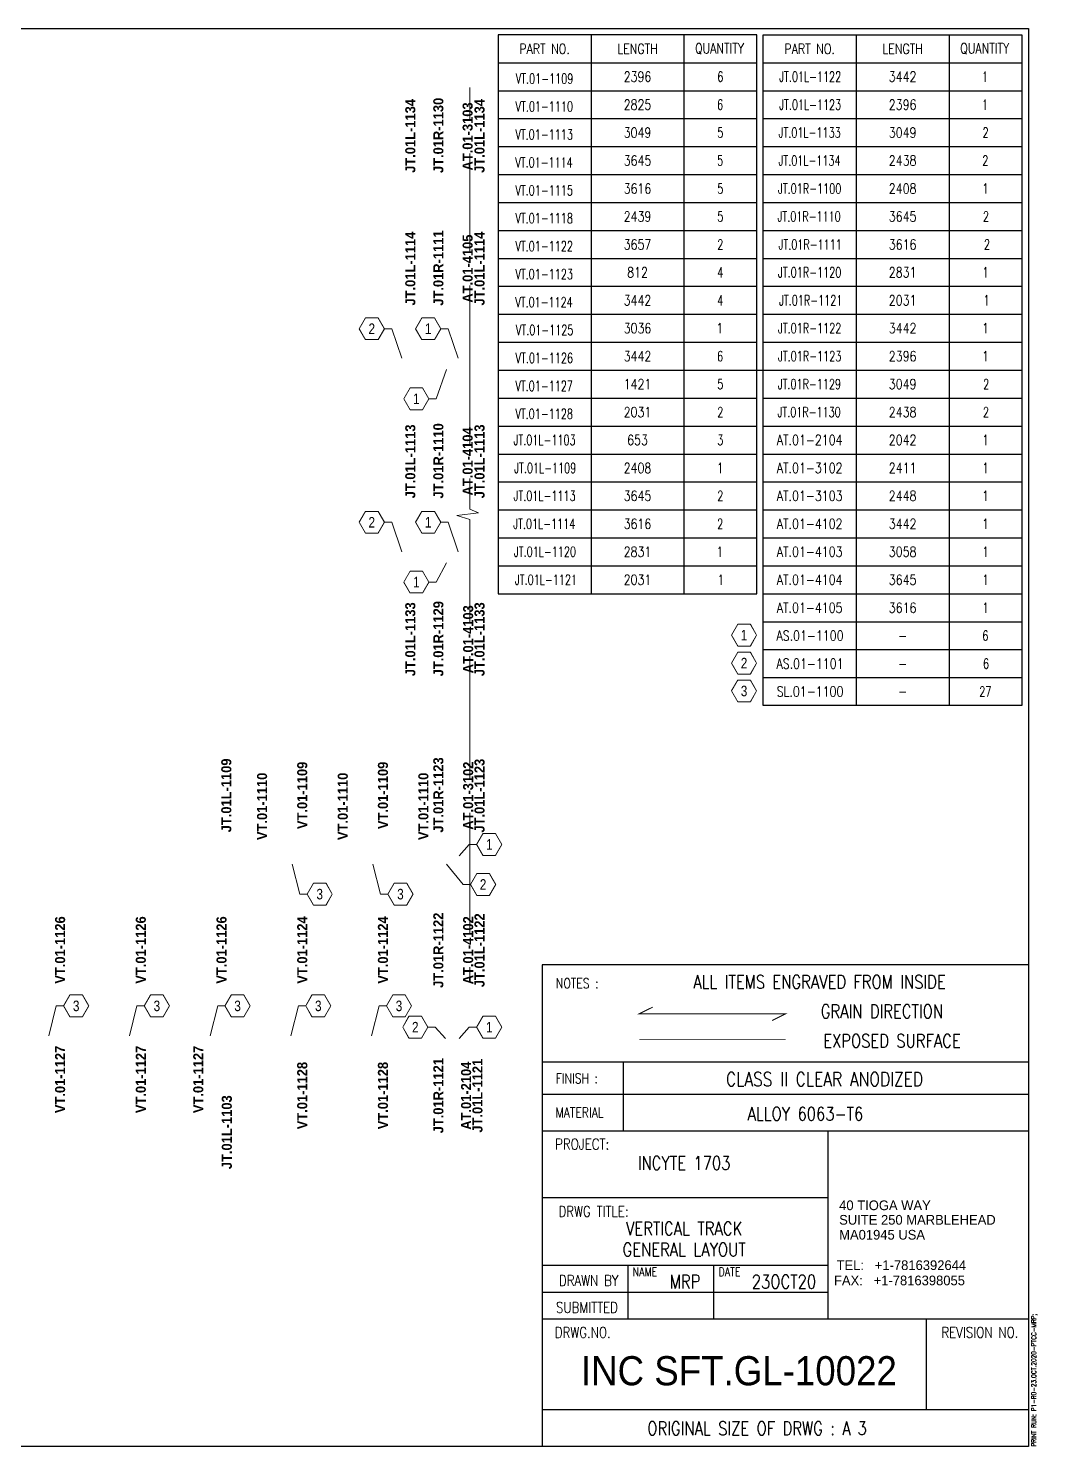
# Paper-space layout 'INC SFT.GL-10022' of a CAD drawing. Header units: inches. Extents: x 0.7 to 16.4, y -0.1 to 10.9.
# Drawn here: x 8.56 to 16.38, y -0.06 to 10.93 of the extents above; entities that cross this region are included whole.
import ezdxf
from ezdxf.enums import TextEntityAlignment as Align

# ---------------------------------------------------------------- set-up
doc = ezdxf.new("R2010")
doc.units = ezdxf.units.IN
doc.header["$MEASUREMENT"] = 0
doc.linetypes.add('NBK_CenterX2', pattern=[1.083333, 0.666667, -0.125, 0.166667, -0.125])
doc.linetypes.add('PHANTOM2', pattern=[1.25, 0.625, -0.125, 0.125, -0.125, 0.125, -0.125])
for name, color, linetype, lineweight in [('!Linetype_CenterX2', 224, 'NBK_CenterX2', 9), ('!Note', 50, 'Continuous', 30), ('!Tag', 144, 'Continuous', 9)]:
    doc.layers.add(name, color=color, linetype=linetype, lineweight=lineweight)
doc.layers.add('Title Block', color=3, linetype='Continuous')
doc.styles.add('DTL PROKYON T LIGHT', font='')
doc.styles.add('DWG', font='swiss.ttf')
doc.styles.add('Romans', font='romans.shx', dxfattribs={"width": 0.8})
doc.styles.add('RS8', font='romans.shx', dxfattribs={"width": 0.8})
doc.styles.get("Standard").update_dxf_attribs({"font": 'arial.ttf'})
doc.styles.get('DTL PROKYON T LIGHT').set_extended_font_data('DTL Prokyon T Light')

# ---------------------------------------------------------------- blocks, each defined once
blk = doc.blocks.new('address')
at = {"color": 7, "style": 'DTL PROKYON T LIGHT'}
for s, p in [('40 TIOGA WAY ', (33.92, -0.018)), ('SUITE 250 MARBLEHEAD', (33.92, -0.359)), ('MA01945 USA', (33.92, -0.71)), ('TEL:   +1-7816392644', (33.859, -1.426)), ('FAX:   +1-7816398055', (33.798, -1.785))]:
    blk.add_text(s, height=0.22807, dxfattribs=at).set_placement(p)
blk = doc.blocks.new('A$C1EC02458')
at = {"xscale": 5.697759963648, "yscale": 5.697759963648, "zscale": 5.697759963648}
blk.add_blockref('address', (-191.61, 14.7), dxfattribs=at)
blk = doc.blocks.new('TTB_DIE DRAWING_A4')
at = {"layer": 'Title Block', "color": 5, "linetype": 'Continuous'}
blk.add_line((204.9, 64.53), (204.9, 0), dxfattribs=at)
at = {"layer": 'Title Block', "color": 5}
blk.add_line((270, 64.53), (204.9, 64.53), dxfattribs=at)
at = {"layer": 'Title Block', "color": 4}
for p, q in [((270, 51.51), (204.9, 51.51)), ((204.9, 42.32), (270, 42.32)), ((243.16, 42.32), (243.16, 17.08)), ((243.16, 33.32), (204.9, 33.32)), ((204.9, 24.31), (243.16, 24.31)), ((270, 17.08), (204.9, 17.08)), ((256.3, 17.08), (256.3, 4.93)), ((270, 4.93), (204.9, 4.93))]:
    blk.add_line(p, q, dxfattribs=at)
at = {"layer": 'Title Block', "color": 64}
for p, q in [((215.75, 51.51), (215.75, 42.32)), ((270, 47.17), (204.9, 47.17)), ((216.4, 17.08), (216.4, 24.31)), ((227.9, 17.08), (227.9, 24.31)), ((204.9, 20.69), (243.16, 20.69))]:
    blk.add_line(p, q, dxfattribs=at)
at = {"layer": 'Title Block', "color": 5}
blk.add_lwpolyline([(270, 0), (0, 0), (0, 190), (270, 190)], close=True, dxfattribs=at)
at = {"layer": 'Title Block', "color": 3, "linetype": 'PHANTOM2', "ltscale": 0.3, "const_width": 0.125}
for points in [[(219.7, 58.88), (217.9, 57.98), (237.49, 57.98), (235.69, 57.08)], [(217.9, 54.56), (237.49, 54.56)]]:
    blk.add_lwpolyline(points, dxfattribs=at)
blk.add_blockref('A$C1EC02458', (243.01, 17.08))
at = {"layer": 'Title Block', "attachment_point": 6, "style": 'RS8'}
for s, insert, char_height in [('NOTES :', (212.43, 62.07), 1.329), ('ALL ITEMS ENGRAVED FROM INSIDE', (258.92, 62.26), 1.8084), ('GRAIN DIRECTION', (258.57, 58.31), 1.8084), ('EXPOSED SURFACE', (260.94, 54.36), 1.8084), ('FINISH :', (212.37, 49.33), 1.329), ('MATERIAL', (213.13, 44.77), 1.329), ('PROJECT:', (213.88, 40.52), 1.447), ('DRWG TITLE:', (216.47, 31.51), 1.4467), ('DRAWN BY', (215.14, 22.25), 1.447), ('NAME', (220.31, 23.42), 1.157), ('DATE', (231.45, 23.42), 1.157), ('SUBMITTED', (215.04, 18.64), 1.447), ('\\PDRWG.NO.', (214.09, 16.5), 1.447), ('\\PREVISION NO.', (268.67, 16.5), 1.4467), ('ORIGINAL SIZE OF DRWG : A', (246.2, 2.45), 1.8084)]:
    blk.add_mtext(s, dxfattribs=dict(at, insert=insert, char_height=char_height))
blk = doc.blocks.new('tblk-attrib')
at = {"layer": 'Title Block'}
for tag, height, style, width, p in [('XXXXX', 1.81, 'RS8', 0.8, (-29.85, 49.23)), ('XXXXX', 1.81, 'RS8', 0.8, (-29.85, 44.6)), ('XXXXX', 1.81, 'RS8', 0.8, (-46.09, 38.42)), ('XXXXX', 1.81, 'RS8', 0.8, (-46.09, 35.57)), ('XXXXX', 1.81, 'RS8', 0.8, (-46.09, 29.23)), ('XXXXX', 1.81, 'RS8', 0.8, (-46.09, 26.34)), ('XXXXX', 1.81, 'RS8', 0.8, (-45.52, 20.98)), ('XXXXX', 1.81, 'RS8', 0.8, (-33.19, 20.98)), ('XXXXX', 1.81, 'RS8', 0.8, (-45.52, 16.47)), ('XXXXX', 1.81, 'RS8', 0.8, (-33.19, 16.47)), ('XXXXX', 1.81, 'RS8', 0.8, (-45.52, 12.23)), ('XXXXX', 1.81, 'RS8', 0.8, (-33.19, 12.23)), ('XXX-XXX', 3.91, 'DWG', 0.9, (-13.43, 10.16)), ('X', 1.81, 'RS8', 0.8, (-22.26, 2.47)), ('X', 1.81, 'RS8', 0.8, (-13.1, 2.53))]:
    blk.add_attdef(tag, text='', height=height, dxfattribs=dict(at, style=style, width=width)).set_placement(p, align=Align.MIDDLE)
blk = doc.blocks.new('NUMBER-ACCESSORIES WITH-OUT LENGTH1')
at = {"color": 144, "linetype": 'Continuous', "lineweight": 9}
for points in [[(-2.64, 0), (-1.32, 2.29), (1.32, 2.29), (2.64, 0), (1.32, -2.29), (-1.32, -2.29)], [(-2.52, 0), (-1.26, 2.18), (1.26, 2.18), (2.52, 0), (1.26, -2.18), (-1.26, -2.18)]]:
    blk.add_lwpolyline(points, close=True, dxfattribs=at)
at = {"linetype": 'Continuous', "width": 0.8}
blk.add_attdef('NUMBER', text='', height=2.21, dxfattribs=at).set_placement((-144.46, 27.7), align=Align.MIDDLE_CENTER)
blk.add_wipeout([(-1.26, 2.18), (1.26, 2.18), (2.52, 0), (1.26, -2.18), (-1.26, -2.18), (-2.52, 0)])
blk = doc.blocks.new('*U770')
at = {"color": 144, "linetype": 'Continuous', "lineweight": 9}
for points in [[(-2.64, 0), (-1.32, 2.29), (1.32, 2.29), (2.64, 0), (1.32, -2.29), (-1.32, -2.29)], [(-2.52, 0), (-1.26, 2.18), (1.26, 2.18), (2.52, 0), (1.26, -2.18), (-1.26, -2.18)]]:
    blk.add_lwpolyline(points, close=True, dxfattribs=at)
at = {"linetype": 'Continuous', "width": 0.8}
blk.add_attdef('NUMBER', text='', height=2.21, dxfattribs=at).set_placement((0, 0), align=Align.MIDDLE_CENTER)
blk.add_wipeout([(-1.26, 2.18), (1.26, 2.18), (2.52, 0), (1.26, -2.18), (-1.26, -2.18), (-2.52, 0)])
blk = doc.blocks.new('*U1078')
at = {"color": 144, "linetype": 'Continuous', "lineweight": 9}
for points in [[(-2.64, 0), (-1.32, 2.29), (1.32, 2.29), (2.64, 0), (1.32, -2.29), (-1.32, -2.29)], [(-2.52, 0), (-1.26, 2.18), (1.26, 2.18), (2.52, 0), (1.26, -2.18), (-1.26, -2.18)]]:
    blk.add_lwpolyline(points, close=True, dxfattribs=at)
at = {"linetype": 'Continuous', "width": 0.8}
blk.add_attdef('NUMBER', text='', height=2.21, dxfattribs=at).set_placement((0, 0), align=Align.MIDDLE_CENTER)
blk.add_wipeout([(-1.26, 2.18), (1.26, 2.18), (2.52, 0), (1.26, -2.18), (-1.26, -2.18), (-2.52, 0)])
blk = doc.blocks.new('*U1076')
at = {"color": 144, "linetype": 'Continuous', "lineweight": 9}
for points in [[(-2.64, 0), (-1.32, 2.29), (1.32, 2.29), (2.64, 0), (1.32, -2.29), (-1.32, -2.29)], [(-2.52, 0), (-1.26, 2.18), (1.26, 2.18), (2.52, 0), (1.26, -2.18), (-1.26, -2.18)]]:
    blk.add_lwpolyline(points, close=True, dxfattribs=at)
at = {"linetype": 'Continuous', "width": 0.8}
blk.add_attdef('NUMBER', text='', height=2.21, dxfattribs=at).set_placement((0, 0), align=Align.MIDDLE_CENTER)
blk.add_wipeout([(-1.26, 2.18), (1.26, 2.18), (2.52, 0), (1.26, -2.18), (-1.26, -2.18), (-2.52, 0)])
blk = doc.blocks.new('*U1077')
at = {"color": 144, "linetype": 'Continuous', "lineweight": 9}
for points in [[(-2.64, 0), (-1.32, 2.29), (1.32, 2.29), (2.64, 0), (1.32, -2.29), (-1.32, -2.29)], [(-2.52, 0), (-1.26, 2.18), (1.26, 2.18), (2.52, 0), (1.26, -2.18), (-1.26, -2.18)]]:
    blk.add_lwpolyline(points, close=True, dxfattribs=at)
at = {"linetype": 'Continuous', "width": 0.8}
blk.add_attdef('NUMBER', text='', height=2.21, dxfattribs=at).set_placement((0, 0), align=Align.MIDDLE_CENTER)
blk.add_wipeout([(-1.26, 2.18), (1.26, 2.18), (2.52, 0), (1.26, -2.18), (-1.26, -2.18), (-2.52, 0)])
blk = doc.blocks.new('*U1084')
at = {"color": 144, "linetype": 'Continuous', "lineweight": 9}
for points in [[(-2.64, 0), (-1.32, 2.29), (1.32, 2.29), (2.64, 0), (1.32, -2.29), (-1.32, -2.29)], [(-2.52, 0), (-1.26, 2.18), (1.26, 2.18), (2.52, 0), (1.26, -2.18), (-1.26, -2.18)]]:
    blk.add_lwpolyline(points, close=True, dxfattribs=at)
at = {"linetype": 'Continuous', "width": 0.8}
blk.add_attdef('NUMBER', text='', height=2.21, dxfattribs=at).set_placement((0, 0), align=Align.MIDDLE_CENTER)
blk.add_wipeout([(-1.26, 2.18), (1.26, 2.18), (2.52, 0), (1.26, -2.18), (-1.26, -2.18), (-2.52, 0)])
blk = doc.blocks.new('*U1085')
at = {"color": 144, "linetype": 'Continuous', "lineweight": 9}
for points in [[(-2.64, 0), (-1.32, 2.29), (1.32, 2.29), (2.64, 0), (1.32, -2.29), (-1.32, -2.29)], [(-2.52, 0), (-1.26, 2.18), (1.26, 2.18), (2.52, 0), (1.26, -2.18), (-1.26, -2.18)]]:
    blk.add_lwpolyline(points, close=True, dxfattribs=at)
at = {"linetype": 'Continuous', "width": 0.8}
blk.add_attdef('NUMBER', text='', height=2.21, dxfattribs=at).set_placement((0, 0), align=Align.MIDDLE_CENTER)
blk.add_wipeout([(-1.26, 2.18), (1.26, 2.18), (2.52, 0), (1.26, -2.18), (-1.26, -2.18), (-2.52, 0)])

psp = doc.layouts.new('INC SFT.GL-10022')

# ---------------------------------------------------------------- linework, layer by layer
at = {"layer": '!Linetype_CenterX2', "ltscale": 10}
psp.add_lwpolyline([(11.98, 10.475), (11.98, 7.21), (12.047, 7.181), (11.879, 7.16), (11.98, 7.13), (11.98, 3.582)], dxfattribs=at)
at = {"color": 1}
for p, q in [((12.919, 10.884), (12.919, 6.554)), ((14.972, 10.884), (14.972, 5.688))]:
    psp.add_line(p, q, dxfattribs=at)
at = {"color": 8}
for p, q in [((12.199, 10.451), (14.202, 10.451)), ((14.252, 10.451), (16.256, 10.451)), ((12.199, 10.235), (14.202, 10.235)), ((14.252, 10.235), (16.256, 10.235)), ((12.199, 10.018), (14.202, 10.018)), ((14.252, 10.018), (16.256, 10.018)), ((12.199, 9.802), (14.202, 9.802)), ((14.252, 9.802), (16.256, 9.802)), ((12.199, 9.585), (14.202, 9.585)), ((14.252, 9.585), (16.256, 9.585)), ((12.199, 9.369), (14.202, 9.369)), ((14.252, 9.369), (16.256, 9.369)), ((12.199, 9.152), (14.202, 9.152)), ((14.252, 9.152), (16.256, 9.152)), ((12.199, 8.936), (14.202, 8.936)), ((14.252, 8.936), (16.256, 8.936)), ((12.199, 8.719), (14.202, 8.719)), ((14.252, 8.719), (16.256, 8.719)), ((12.199, 8.503), (14.202, 8.503)), ((14.252, 8.503), (16.256, 8.503)), ((12.199, 8.286), (14.252, 8.286)), ((14.252, 8.286), (16.256, 8.286)), ((12.199, 8.069), (14.202, 8.069)), ((14.252, 8.069), (16.256, 8.069)), ((12.199, 7.853), (14.202, 7.853)), ((14.252, 7.853), (16.256, 7.853)), ((12.199, 7.636), (14.202, 7.636)), ((14.252, 7.636), (16.256, 7.636)), ((12.199, 7.42), (14.202, 7.42)), ((14.252, 7.42), (16.256, 7.42)), ((12.199, 7.203), (14.202, 7.203)), ((14.252, 7.203), (16.256, 7.203)), ((12.199, 6.987), (14.202, 6.987)), ((14.252, 6.987), (16.256, 6.987)), ((12.199, 6.77), (14.202, 6.77)), ((14.252, 6.77), (16.256, 6.77)), ((14.252, 6.554), (16.256, 6.554)), ((14.252, 6.121), (16.256, 6.121)), ((14.252, 5.904), (16.256, 5.904))]:
    psp.add_line(p, q, dxfattribs=at)
at = {"color": 1}
for points in [[(14.202, 10.884), (12.199, 10.884), (12.199, 6.554), (14.202, 6.554)], [(14.252, 10.884), (16.256, 10.884), (16.256, 5.688), (14.252, 5.688)]]:
    psp.add_lwpolyline(points, close=True, dxfattribs=at)
for points in [[(12.199, 10.668), (14.202, 10.668)], [(14.252, 10.668), (16.256, 10.668)]]:
    psp.add_lwpolyline(points, dxfattribs=at)

# ---------------------------------------------------------------- block references
at = {"layer": 'Title Block'}
ref = psp.add_blockref('tblk-attrib', (16.306, -0.055), dxfattribs=dict(at, xscale=0.057840416421, yscale=0.057840416421, zscale=0.057840416421))
ref.add_attrib('XXX-XXX', 'INC SFT.GL-10022', dxfattribs={"height": 0.22593, "style": 'DWG', "width": 0.9}).set_placement((14.064, 0.533), align=Align.MIDDLE)
ref.add_attrib('XXXXX', 'INCYTE 1703', dxfattribs={"height": 0.1046, "style": 'RS8', "width": 0.8}).set_placement((13.64, 2.142), align=Align.MIDDLE)
ref.add_attrib('XXXXX', 'VERTICAL TRACK', dxfattribs={"height": 0.1046, "style": 'RS8', "width": 0.8}).set_placement((13.64, 1.635), align=Align.MIDDLE)
ref.add_attrib('XXXXX', 'GENERAL LAYOUT', dxfattribs={"height": 0.1046, "style": 'RS8', "width": 0.8}).set_placement((13.64, 1.472), align=Align.MIDDLE)
ref.add_attrib('XXXXX', 'ALLOY 6063-T6', dxfattribs={"height": 0.1046, "style": 'RS8', "width": 0.8}).set_placement((14.579, 2.524), align=Align.MIDDLE)
ref.add_attrib('XXXXX', 'CLASS II CLEAR ANODIZED', dxfattribs={"height": 0.10938, "style": 'RS8', "width": 0.8}).set_placement((14.727, 2.793), align=Align.MIDDLE)
ref.add_attrib('XXXXX', 'MRP', dxfattribs={"height": 0.1046, "style": 'RS8', "width": 0.8}).set_placement((13.647, 1.223), align=Align.MIDDLE)
ref.add_attrib('XXXXX', '23OCT20', dxfattribs={"height": 0.1046, "style": 'RS8', "width": 0.8}).set_placement((14.413, 1.223), align=Align.MIDDLE)
ref.add_attrib('X', '3', dxfattribs={"height": 0.105, "style": 'RS8', "width": 0.8}).set_placement((15.018, 0.088), align=Align.MIDDLE)

# ---------------------------------------------------------------- texts
at = {"layer": '!Note', "color": 7, "linetype": 'Continuous', "style": 'Romans'}
for s, height, width, p in [('VT.01-1109', 0.0781, 0.7, (12.559, 10.545)), ('2396', 0.0781, 0.8, (13.279, 10.56)), ('6', 0.0781, 0.7, (13.92, 10.56)), ('JT.01L-1122', 0.07812, 0.7, (14.616, 10.56)), ('3442', 0.0781, 0.8, (15.332, 10.56)), ('1', 0.0781, 0.7, (15.97, 10.56)), ('VT.01-1110', 0.0781, 0.7, (12.557, 10.329)), ('2825', 0.0781, 0.8, (13.279, 10.343)), ('6', 0.0781, 0.7, (13.919, 10.343)), ('JT.01L-1123', 0.07812, 0.7, (14.616, 10.343)), ('2396', 0.0781, 0.8, (15.332, 10.343)), ('1', 0.0781, 0.7, (15.97, 10.343)), ('VT.01-1113', 0.0781, 0.7, (12.556, 10.112)), ('3049', 0.0781, 0.8, (13.279, 10.127)), ('5', 0.0781, 0.7, (13.92, 10.127)), ('JT.01L-1133', 0.07812, 0.7, (14.612, 10.127)), ('3049', 0.0781, 0.8, (15.332, 10.127)), ('2', 0.0781, 0.7, (15.974, 10.127)), ('VT.01-1114', 0.0781, 0.7, (12.555, 9.896)), ('3645', 0.0781, 0.8, (13.279, 9.91)), ('5', 0.0781, 0.7, (13.919, 9.91)), ('JT.01L-1134', 0.07812, 0.7, (14.611, 9.91)), ('2438', 0.0781, 0.8, (15.332, 9.91)), ('2', 0.0781, 0.7, (15.973, 9.91)), ('VT.01-1115', 0.0781, 0.7, (12.556, 9.679)), ('3616', 0.0781, 0.8, (13.279, 9.693)), ('5', 0.0781, 0.7, (13.92, 9.693)), ('JT.01R-1100', 0.07812, 0.7, (14.612, 9.693)), ('2408', 0.0781, 0.8, (15.332, 9.693)), ('1', 0.0781, 0.7, (15.974, 9.693)), ('VT.01-1118', 0.0781, 0.7, (12.556, 9.463)), ('2439', 0.0781, 0.8, (13.279, 9.477)), ('5', 0.0781, 0.7, (13.92, 9.477)), ('JT.01R-1110', 0.07812, 0.7, (14.608, 9.477)), ('3645', 0.0781, 0.8, (15.332, 9.477)), ('2', 0.0781, 0.7, (15.978, 9.477)), ('VT.01-1122', 0.0781, 0.7, (12.556, 9.246)), ('3657', 0.0781, 0.8, (13.279, 9.26)), ('2', 0.0781, 0.7, (13.92, 9.26)), ('JT.01R-1111', 0.07812, 0.7, (14.616, 9.26)), ('3616', 0.0781, 0.8, (15.332, 9.26)), ('2', 0.0781, 0.7, (15.986, 9.26)), ('VT.01-1123', 0.0781, 0.7, (12.556, 9.03)), ('812', 0.0781, 0.8, (13.279, 9.044)), ('4', 0.0781, 0.7, (13.92, 9.044)), ('JT.01R-1120', 0.07812, 0.7, (14.612, 9.044)), ('2831', 0.0781, 0.8, (15.332, 9.044)), ('1', 0.0781, 0.7, (15.974, 9.044)), ('VT.01-1124', 0.0781, 0.7, (12.555, 8.813)), ('3442', 0.0781, 0.8, (13.279, 8.827)), ('4', 0.0781, 0.7, (13.919, 8.827)), ('JT.01R-1121', 0.07812, 0.7, (14.62, 8.827)), ('2031', 0.0781, 0.8, (15.332, 8.827)), ('1', 0.0781, 0.7, (15.982, 8.827)), ('VT.01-1125', 0.0781, 0.7, (12.56, 8.597)), ('3036', 0.0781, 0.8, (13.279, 8.611)), ('1', 0.0781, 0.7, (13.916, 8.611)), ('JT.01R-1122', 0.07812, 0.7, (14.612, 8.611)), ('3442', 0.0781, 0.8, (15.332, 8.611)), ('1', 0.0781, 0.7, (15.974, 8.611)), ('VT.01-1126', 0.0781, 0.7, (12.557, 8.38)), ('3442', 0.0781, 0.8, (13.279, 8.394)), ('6', 0.0781, 0.7, (13.919, 8.394)), ('JT.01R-1123', 0.07812, 0.7, (14.612, 8.394)), ('2396', 0.0781, 0.8, (15.332, 8.394)), ('1', 0.0781, 0.7, (15.974, 8.394)), ('VT.01-1127', 0.0781, 0.7, (12.556, 8.163)), ('1421', 0.0781, 0.8, (13.279, 8.178)), ('5', 0.0781, 0.7, (13.92, 8.178)), ('JT.01R-1129', 0.07812, 0.7, (14.61, 8.178)), ('3049', 0.0781, 0.8, (15.332, 8.178)), ('2', 0.0781, 0.7, (15.979, 8.178)), ('VT.01-1128', 0.0781, 0.7, (12.556, 7.947)), ('2031', 0.0781, 0.8, (13.279, 7.961)), ('2', 0.0781, 0.7, (13.92, 7.961)), ('JT.01R-1130', 0.07812, 0.7, (14.608, 7.961)), ('2438', 0.0781, 0.8, (15.332, 7.961)), ('2', 0.0781, 0.7, (15.978, 7.961)), ('JT.01L-1103', 0.07812, 0.7, (12.559, 7.745)), ('653', 0.0781, 0.8, (13.279, 7.745)), ('3', 0.0781, 0.7, (13.92, 7.745)), ('AT.01-2104', 0.0781, 0.8, (14.612, 7.745)), ('2042', 0.0781, 0.8, (15.332, 7.745)), ('1', 0.0781, 0.7, (15.974, 7.745)), ('JT.01L-1109', 0.07812, 0.7, (12.564, 7.528)), ('2408', 0.0781, 0.8, (13.279, 7.528)), ('1', 0.0781, 0.7, (13.918, 7.528)), ('AT.01-3102', 0.0781, 0.8, (14.612, 7.528)), ('2411', 0.0781, 0.8, (15.332, 7.528)), ('1', 0.0781, 0.7, (15.974, 7.528)), ('JT.01L-1113', 0.07812, 0.7, (12.559, 7.312)), ('3645', 0.0781, 0.8, (13.279, 7.312)), ('2', 0.0781, 0.7, (13.92, 7.312)), ('AT.01-3103', 0.0781, 0.8, (14.612, 7.312)), ('2448', 0.0781, 0.8, (15.332, 7.312)), ('1', 0.0781, 0.7, (15.974, 7.312)), ('JT.01L-1114', 0.07812, 0.7, (12.557, 7.095)), ('3616', 0.0781, 0.8, (13.279, 7.095)), ('2', 0.0781, 0.7, (13.919, 7.095)), ('AT.01-4102', 0.0781, 0.8, (14.612, 7.095)), ('3442', 0.0781, 0.8, (15.332, 7.095)), ('1', 0.0781, 0.7, (15.974, 7.095)), ('JT.01L-1120', 0.07812, 0.7, (12.562, 6.879)), ('2831', 0.0781, 0.8, (13.279, 6.879)), ('1', 0.0781, 0.7, (13.916, 6.879)), ('AT.01-4103', 0.0781, 0.8, (14.612, 6.879)), ('3058', 0.0781, 0.8, (15.332, 6.879)), ('1', 0.0781, 0.7, (15.974, 6.879)), ('JT.01L-1121', 0.07812, 0.7, (12.57, 6.662)), ('2031', 0.0781, 0.8, (13.279, 6.662)), ('1', 0.0781, 0.7, (13.924, 6.662)), ('AT.01-4104', 0.0781, 0.8, (14.612, 6.662)), ('3645', 0.0781, 0.8, (15.332, 6.662)), ('1', 0.0781, 0.7, (15.974, 6.662)), ('AT.01-4105', 0.0781, 0.8, (14.612, 6.445)), ('3616', 0.0781, 0.8, (15.332, 6.445)), ('1', 0.0781, 0.7, (15.974, 6.445)), ('AS.01-1100', 0.0781, 0.8, (14.615, 6.229)), ('6', 0.0781, 0.7, (15.973, 6.229)), ('AS.01-1101', 0.0781, 0.8, (14.615, 6.012)), ('6', 0.0781, 0.7, (15.978, 6.012)), ('SL.01-1100', 0.0781, 0.8, (14.615, 5.796)), ('27', 0.0781, 0.7, (15.973, 5.796))]:
    psp.add_text(s, height=height, dxfattribs=dict(at, width=width)).set_placement(p, align=Align.MIDDLE_CENTER)
at = {"layer": '!Note', "color": 5, "char_height": 0.07812, "width": 0.2617, "attachment_point": 5, "rotation": 90, "style": 'Romans', "bg_fill": 3, "box_fill_scale": 1, "bg_fill_color": 0, "bg_fill_transparency": 0}
for s, insert in [('\\fArial Black|b0|i0|c0|p34;JT.01R-1111', (11.737, 9.077)), ('\\fArial Black|b0|i0|c0|p34;JT.01R-1110', (11.737, 7.583)), ('\\fArial Black|b0|i0|c0|p34;JT.01R-1129', (11.737, 6.205)), ('\\fArial Black|b0|i0|c0|p34;JT.01R-1122', (11.737, 3.791)), ('\\fArial Black|b0|i0|c0|p34;JT.01R-1121', (11.737, 2.664))]:
    psp.add_mtext(s, dxfattribs=dict(at, insert=insert))
at = {"layer": '!Note', "color": 1, "char_height": 0.07812, "width": 0.2617, "attachment_point": 5, "rotation": 90, "style": 'Romans', "bg_fill": 3, "box_fill_scale": 1, "bg_fill_color": 0, "bg_fill_transparency": 0}
for s, insert in [('\\fArial Black|b0|i0|c0|p34;VT.01-1109', (10.683, 4.991)), ('\\fArial Black|b0|i0|c0|p34;VT.01-1109', (11.308, 4.991)), ('\\fArial Black|b0|i0|c0|p34;VT.01-1110', (10.372, 4.906)), ('\\fArial Black|b0|i0|c0|p34;VT.01-1110', (10.997, 4.906)), ('\\fArial Black|b0|i0|c0|p34;VT.01-1110', (11.621, 4.906)), ('\\fArial Black|b0|i0|c0|p34;VT.01-1126', (8.808, 3.793)), ('\\fArial Black|b0|i0|c0|p34;VT.01-1126', (9.433, 3.793)), ('\\fArial Black|b0|i0|c0|p34;VT.01-1126', (10.058, 3.793)), ('\\fArial Black|b0|i0|c0|p34;VT.01-1124', (10.683, 3.793)), ('\\fArial Black|b0|i0|c0|p34;VT.01-1124', (11.308, 3.793)), ('\\fArial Black|b0|i0|c0|p34;VT.01-1127', (8.808, 2.79)), ('\\fArial Black|b0|i0|c0|p34;VT.01-1127', (9.433, 2.79)), ('\\fArial Black|b0|i0|c0|p34;VT.01-1127', (9.878, 2.79)), ('\\fArial Black|b0|i0|c0|p34;VT.01-1128', (10.683, 2.665)), ('\\fArial Black|b0|i0|c0|p34;VT.01-1128', (11.308, 2.665))]:
    psp.add_mtext(s, dxfattribs=dict(at, insert=insert))
at = {"layer": '!Note', "color": 2, "char_height": 0.07812, "width": 0.2617, "attachment_point": 5, "rotation": 90, "style": 'Romans', "bg_fill": 3, "box_fill_scale": 1, "bg_fill_color": 0, "bg_fill_transparency": 0}
for s, insert in [('\\fArial Black|b0|i0|c0|p34;JT.01L-1121', (12.04, 2.664)), ('\\fArial Black|b0|i0|c0|p34;JT.01L-1103', (10.099, 2.381))]:
    psp.add_mtext(s, dxfattribs=dict(at, insert=insert))
at = {"layer": '!Note', "insert": (16.353, -0.055), "char_height": 0.03675, "attachment_point": 4, "rotation": 90, "style": 'Romans'}
psp.add_mtext('PRINT RUN: P1-R0-23.OCT.2020-PTCC-MRP; ', dxfattribs=at)

# ---------------------------------------------------------------- next in the draw order: texts
at = {"layer": '!Note', "color": 5, "insert": (11.737, 4.994), "char_height": 0.07812, "width": 0.2617, "attachment_point": 5, "rotation": 90, "style": 'Romans', "bg_fill": 3, "box_fill_scale": 1, "bg_fill_color": 0, "bg_fill_transparency": 0}
psp.add_mtext('\\fArial Black|b0|i0|c0|p34;JT.01R-1123', dxfattribs=at)

# ---------------------------------------------------------------- next in the draw order: block references
at = {"xscale": 0.057839992223, "yscale": 0.057839992223, "zscale": 0.057839992223}
psp.add_blockref('TTB_DIE DRAWING_A4', (0.689, -0.055), dxfattribs=at)

# ---------------------------------------------------------------- next in the draw order: block references
at = {"layer": '!Tag'}
ref = psp.add_blockref('*U1084', (11.221, 8.607), dxfattribs=dict(at, xscale=0.036987950213, yscale=0.036987950213, zscale=0.036987950213, rotation=180))
ref.add_attrib('NUMBER', '2', dxfattribs={"layer": '0', "linetype": 'Continuous', "height": 0.0817, "width": 0.8}).set_placement((11.221, 8.607), align=Align.MIDDLE_CENTER)
ref = psp.add_blockref('*U1084', (11.658, 8.607), dxfattribs=dict(at, xscale=0.036987950213, yscale=0.036987950213, zscale=0.036987950213, rotation=180))
ref.add_attrib('NUMBER', '1', dxfattribs={"layer": '0', "linetype": 'Continuous', "height": 0.0817, "width": 0.8}).set_placement((11.658, 8.607), align=Align.MIDDLE_CENTER)
ref = psp.add_blockref('*U1085', (11.566, 8.064), dxfattribs=dict(at, xscale=0.036987950213, yscale=0.036987950213, zscale=0.036987950213, rotation=180))
ref.add_attrib('NUMBER', '1', dxfattribs={"layer": '0', "linetype": 'Continuous', "height": 0.0817, "width": 0.8}).set_placement((11.566, 8.064), align=Align.MIDDLE_CENTER)
ref = psp.add_blockref('*U1084', (11.221, 7.107), dxfattribs=dict(at, xscale=0.036987950213, yscale=0.036987950213, zscale=0.036987950213, rotation=180))
ref.add_attrib('NUMBER', '2', dxfattribs={"layer": '0', "linetype": 'Continuous', "height": 0.0817, "width": 0.8}).set_placement((11.221, 7.107), align=Align.MIDDLE_CENTER)
ref = psp.add_blockref('*U1084', (11.658, 7.107), dxfattribs=dict(at, xscale=0.036987950213, yscale=0.036987950213, zscale=0.036987950213, rotation=180))
ref.add_attrib('NUMBER', '1', dxfattribs={"layer": '0', "linetype": 'Continuous', "height": 0.0817, "width": 0.8}).set_placement((11.658, 7.107), align=Align.MIDDLE_CENTER)
ref = psp.add_blockref('*U1085', (11.566, 6.644), dxfattribs=dict(at, xscale=0.036987950213, yscale=0.036987950213, zscale=0.036987950213, rotation=180))
ref.add_attrib('NUMBER', '1', dxfattribs={"layer": '0', "linetype": 'Continuous', "height": 0.0817, "width": 0.8}).set_placement((11.566, 6.644), align=Align.MIDDLE_CENTER)
ref = psp.add_blockref('NUMBER-ACCESSORIES WITH-OUT LENGTH1', (14.104, 6.233), dxfattribs=dict(at, xscale=-0.036987950213, yscale=0.036987950213, zscale=0.036987950213))
ref.add_attrib('NUMBER', '1', dxfattribs={"layer": '0', "linetype": 'Continuous', "height": 0.0817, "width": 0.8}).set_placement((14.104, 6.233), align=Align.MIDDLE_CENTER)
ref = psp.add_blockref('*U1078', (10.818, 4.226), dxfattribs=dict(at, xscale=0.036987950213, yscale=0.036987950213, zscale=0.036987950213, rotation=180))
ref.add_attrib('NUMBER', '3', dxfattribs={"layer": '0', "linetype": 'Continuous', "height": 0.0817, "width": 0.8}).set_placement((10.818, 4.226), align=Align.MIDDLE_CENTER)
ref = psp.add_blockref('*U1078', (11.443, 4.226), dxfattribs=dict(at, xscale=0.036987950213, yscale=0.036987950213, zscale=0.036987950213, rotation=180))
ref.add_attrib('NUMBER', '3', dxfattribs={"layer": '0', "linetype": 'Continuous', "height": 0.0817, "width": 0.8}).set_placement((11.443, 4.226), align=Align.MIDDLE_CENTER)
ref = psp.add_blockref('*U1085', (12.083, 4.301), dxfattribs=dict(at, xscale=0.036987950213, yscale=0.036987950213, zscale=0.036987950213, rotation=180))
ref.add_attrib('NUMBER', '2', dxfattribs={"layer": '0', "linetype": 'Continuous', "height": 0.0817, "width": 0.8}).set_placement((12.083, 4.301), align=Align.MIDDLE_CENTER)
ref = psp.add_blockref('*U1076', (8.932, 3.36), dxfattribs=dict(at, xscale=0.036987950213, yscale=0.036987950213, zscale=0.036987950213, rotation=180))
ref.add_attrib('NUMBER', '3', dxfattribs={"layer": '0', "linetype": 'Continuous', "height": 0.0817, "width": 0.8}).set_placement((8.932, 3.36), align=Align.MIDDLE_CENTER)
ref = psp.add_blockref('*U1077', (9.557, 3.36), dxfattribs=dict(at, xscale=0.036987950213, yscale=0.036987950213, zscale=0.036987950213, rotation=180))
ref.add_attrib('NUMBER', '3', dxfattribs={"layer": '0', "linetype": 'Continuous', "height": 0.0817, "width": 0.8}).set_placement((9.557, 3.36), align=Align.MIDDLE_CENTER)
ref = psp.add_blockref('*U1078', (10.182, 3.36), dxfattribs=dict(at, xscale=0.036987950213, yscale=0.036987950213, zscale=0.036987950213, rotation=180))
ref.add_attrib('NUMBER', '3', dxfattribs={"layer": '0', "linetype": 'Continuous', "height": 0.0817, "width": 0.8}).set_placement((10.182, 3.36), align=Align.MIDDLE_CENTER)
ref = psp.add_blockref('*U1076', (10.807, 3.36), dxfattribs=dict(at, xscale=0.036987950213, yscale=0.036987950213, zscale=0.036987950213, rotation=180))
ref.add_attrib('NUMBER', '3', dxfattribs={"layer": '0', "linetype": 'Continuous', "height": 0.0817, "width": 0.8}).set_placement((10.807, 3.36), align=Align.MIDDLE_CENTER)
ref = psp.add_blockref('*U1077', (11.432, 3.36), dxfattribs=dict(at, xscale=0.036987950213, yscale=0.036987950213, zscale=0.036987950213, rotation=180))
ref.add_attrib('NUMBER', '3', dxfattribs={"layer": '0', "linetype": 'Continuous', "height": 0.0817, "width": 0.8}).set_placement((11.432, 3.36), align=Align.MIDDLE_CENTER)
ref = psp.add_blockref('*U1084', (12.131, 3.195), dxfattribs=dict(at, xscale=0.036987950213, yscale=0.036987950213, zscale=0.036987950213, rotation=180))
ref.add_attrib('NUMBER', '1', dxfattribs={"layer": '0', "linetype": 'Continuous', "height": 0.0817, "width": 0.8}).set_placement((12.131, 3.195), align=Align.MIDDLE_CENTER)

# ---------------------------------------------------------------- next in the draw order: texts
at = {"layer": '!Note', "char_height": 0.0781, "width": 0.5, "attachment_point": 5, "style": 'Romans', "bg_fill": 3, "box_fill_scale": 1, "bg_fill_color": 0, "bg_fill_transparency": 0}
for s, insert in [('PART NO.', (12.559, 10.776)), ('LENGTH', (13.279, 10.776)), ('QUANTITY', (13.914, 10.776)), ('PART NO.', (14.612, 10.776)), ('LENGTH', (15.332, 10.776)), ('QUANTITY', (15.968, 10.776))]:
    psp.add_mtext(s, dxfattribs=dict(at, insert=insert))
at = {"layer": '!Note', "color": 2, "char_height": 0.07812, "width": 0.2617, "attachment_point": 5, "rotation": 90, "style": 'Romans', "bg_fill": 3, "box_fill_scale": 1, "bg_fill_color": 0, "bg_fill_transparency": 0}
for s, insert in [('\\fArial Black|b0|i0|c0|p34;JT.01L-1134', (11.52, 10.101)), ('\\fArial Black|b0|i0|c0|p34;JT.01L-1134', (12.056, 10.101)), ('\\fArial Black|b0|i0|c0|p34;JT.01L-1114', (11.52, 9.073)), ('\\fArial Black|b0|i0|c0|p34;JT.01L-1114', (12.056, 9.073)), ('\\fArial Black|b0|i0|c0|p34;JT.01L-1113', (11.52, 7.579)), ('\\fArial Black|b0|i0|c0|p34;JT.01L-1113', (12.056, 7.579)), ('\\fArial Black|b0|i0|c0|p34;JT.01L-1133', (11.52, 6.201)), ('\\fArial Black|b0|i0|c0|p34;JT.01L-1133', (12.056, 6.201)), ('\\fArial Black|b0|i0|c0|p34;JT.01L-1109', (10.095, 4.991)), ('\\fArial Black|b0|i0|c0|p34;JT.01L-1123', (12.056, 4.989)), ('\\fArial Black|b0|i0|c0|p34;JT.01L-1122', (12.056, 3.791))]:
    psp.add_mtext(s, dxfattribs=dict(at, insert=insert))
at = {"layer": '!Note', "color": 5, "insert": (11.737, 10.105), "char_height": 0.07812, "width": 0.2617, "attachment_point": 5, "rotation": 90, "style": 'Romans', "bg_fill": 3, "box_fill_scale": 1, "bg_fill_color": 0, "bg_fill_transparency": 0}
psp.add_mtext('\\fArial Black|b0|i0|c0|p34;JT.01R-1130', dxfattribs=at)
at = {"layer": '!Note', "color": 7, "char_height": 0.0781, "width": 0.24994, "attachment_point": 5, "style": 'Romans', "bg_fill": 3, "box_fill_scale": 1, "bg_fill_color": 0, "bg_fill_transparency": 0}
for insert in [(15.332, 6.229), (15.332, 6.012), (15.332, 5.796)]:
    psp.add_mtext('\\pxqc;-', dxfattribs=dict(at, insert=insert))
at = {"layer": '!Note', "color": 6, "insert": (11.952, 2.664), "char_height": 0.07812, "width": 0.2617, "attachment_point": 5, "rotation": 90, "style": 'Romans', "bg_fill": 3, "box_fill_scale": 1, "bg_fill_color": 0, "bg_fill_transparency": 0}
psp.add_mtext('\\fArial Black|b0|i0|c0|p34;AT.01-2104', dxfattribs=at)

# ---------------------------------------------------------------- next in the draw order: linework, layer by layer
at = {"layer": '!Tag', "lineweight": 13}
for points in [[(11.454, 8.379), (11.376, 8.607), (11.319, 8.607)], [(11.89, 8.379), (11.812, 8.607), (11.755, 8.607)], [(11.799, 8.292), (11.72, 8.064), (11.663, 8.064)], [(11.454, 6.879), (11.376, 7.107), (11.319, 7.107)], [(11.89, 6.879), (11.812, 7.107), (11.755, 7.107)], [(11.799, 6.792), (11.72, 6.644), (11.663, 6.644)], [(10.605, 4.458), (10.663, 4.226), (10.72, 4.226)], [(11.23, 4.458), (11.288, 4.226), (11.345, 4.226)], [(11.8, 4.459), (11.928, 4.301), (11.985, 4.301)], [(8.719, 3.128), (8.778, 3.36), (8.835, 3.36)], [(9.344, 3.128), (9.403, 3.36), (9.46, 3.36)], [(9.969, 3.128), (10.028, 3.36), (10.085, 3.36)], [(10.594, 3.128), (10.653, 3.36), (10.71, 3.36)], [(11.219, 3.128), (11.278, 3.36), (11.335, 3.36)], [(11.898, 3.107), (11.976, 3.195), (12.033, 3.195)]]:
    psp.add_lwpolyline(points, dxfattribs=at)
at = {"color": 1}
for p, q in [((13.638, 10.884), (13.638, 6.554)), ((15.692, 10.884), (15.692, 5.688))]:
    psp.add_line(p, q, dxfattribs=at)
at = {"color": 8}
psp.add_line((14.252, 6.337), (16.256, 6.337), dxfattribs=at)

# ---------------------------------------------------------------- next in the draw order: block references
at = {"layer": '!Tag'}
ref = psp.add_blockref('*U770', (14.104, 6.016), dxfattribs=dict(at, xscale=-0.036987950213, yscale=0.036987950213, zscale=0.036987950213))
ref.add_attrib('NUMBER', '2', dxfattribs={"layer": '0', "linetype": 'Continuous', "height": 0.0817, "width": 0.8}).set_placement((14.104, 6.016), align=Align.MIDDLE_CENTER)
ref = psp.add_blockref('*U1084', (12.131, 4.611), dxfattribs=dict(at, xscale=0.036987950213, yscale=0.036987950213, zscale=0.036987950213, rotation=180))
ref.add_attrib('NUMBER', '1', dxfattribs={"layer": '0', "linetype": 'Continuous', "height": 0.0817, "width": 0.8}).set_placement((12.131, 4.611), align=Align.MIDDLE_CENTER)
ref = psp.add_blockref('*U1085', (11.558, 3.195), dxfattribs=dict(at, xscale=0.036987950213, yscale=0.036987950213, zscale=0.036987950213, rotation=180))
ref.add_attrib('NUMBER', '2', dxfattribs={"layer": '0', "linetype": 'Continuous', "height": 0.0817, "width": 0.8}).set_placement((11.558, 3.195), align=Align.MIDDLE_CENTER)

# ---------------------------------------------------------------- next in the draw order: texts
at = {"layer": '!Note', "color": 6, "char_height": 0.07812, "width": 0.2617, "attachment_point": 5, "rotation": 90, "style": 'Romans', "bg_fill": 3, "box_fill_scale": 1, "bg_fill_color": 0, "bg_fill_transparency": 0}
for s, insert in [('\\fArial Black|b0|i0|c0|p34;AT.01-3103', (11.964, 10.097)), ('\\fArial Black|b0|i0|c0|p34;AT.01-4105', (11.964, 9.073)), ('\\fArial Black|b0|i0|c0|p34;AT.01-4104', (11.964, 7.579)), ('\\fArial Black|b0|i0|c0|p34;AT.01-4103', (11.968, 6.201)), ('\\fArial Black|b0|i0|c0|p34;AT.01-4102', (11.968, 3.791))]:
    psp.add_mtext(s, dxfattribs=dict(at, insert=insert))

# ---------------------------------------------------------------- next in the draw order: linework, layer by layer
at = {"layer": '!Tag', "lineweight": 13}
for points in [[(11.898, 4.523), (11.976, 4.611), (12.033, 4.611)], [(11.791, 3.107), (11.713, 3.195), (11.656, 3.195)]]:
    psp.add_lwpolyline(points, dxfattribs=at)

# ---------------------------------------------------------------- next in the draw order: block references
at = {"layer": '!Tag'}
ref = psp.add_blockref('*U770', (14.104, 5.8), dxfattribs=dict(at, xscale=-0.036987950213, yscale=0.036987950213, zscale=0.036987950213))
ref.add_attrib('NUMBER', '3', dxfattribs={"layer": '0', "linetype": 'Continuous', "height": 0.0817, "width": 0.8}).set_placement((14.104, 5.8), align=Align.MIDDLE_CENTER)

# ---------------------------------------------------------------- next in the draw order: texts
at = {"layer": '!Note', "color": 6, "insert": (11.968, 4.989), "char_height": 0.07812, "width": 0.2617, "attachment_point": 5, "rotation": 90, "style": 'Romans', "bg_fill": 3, "box_fill_scale": 1, "bg_fill_color": 0, "bg_fill_transparency": 0}
psp.add_mtext('\\fArial Black|b0|i0|c0|p34;AT.01-3102', dxfattribs=at)

doc.saveas('drawing.dxf')
